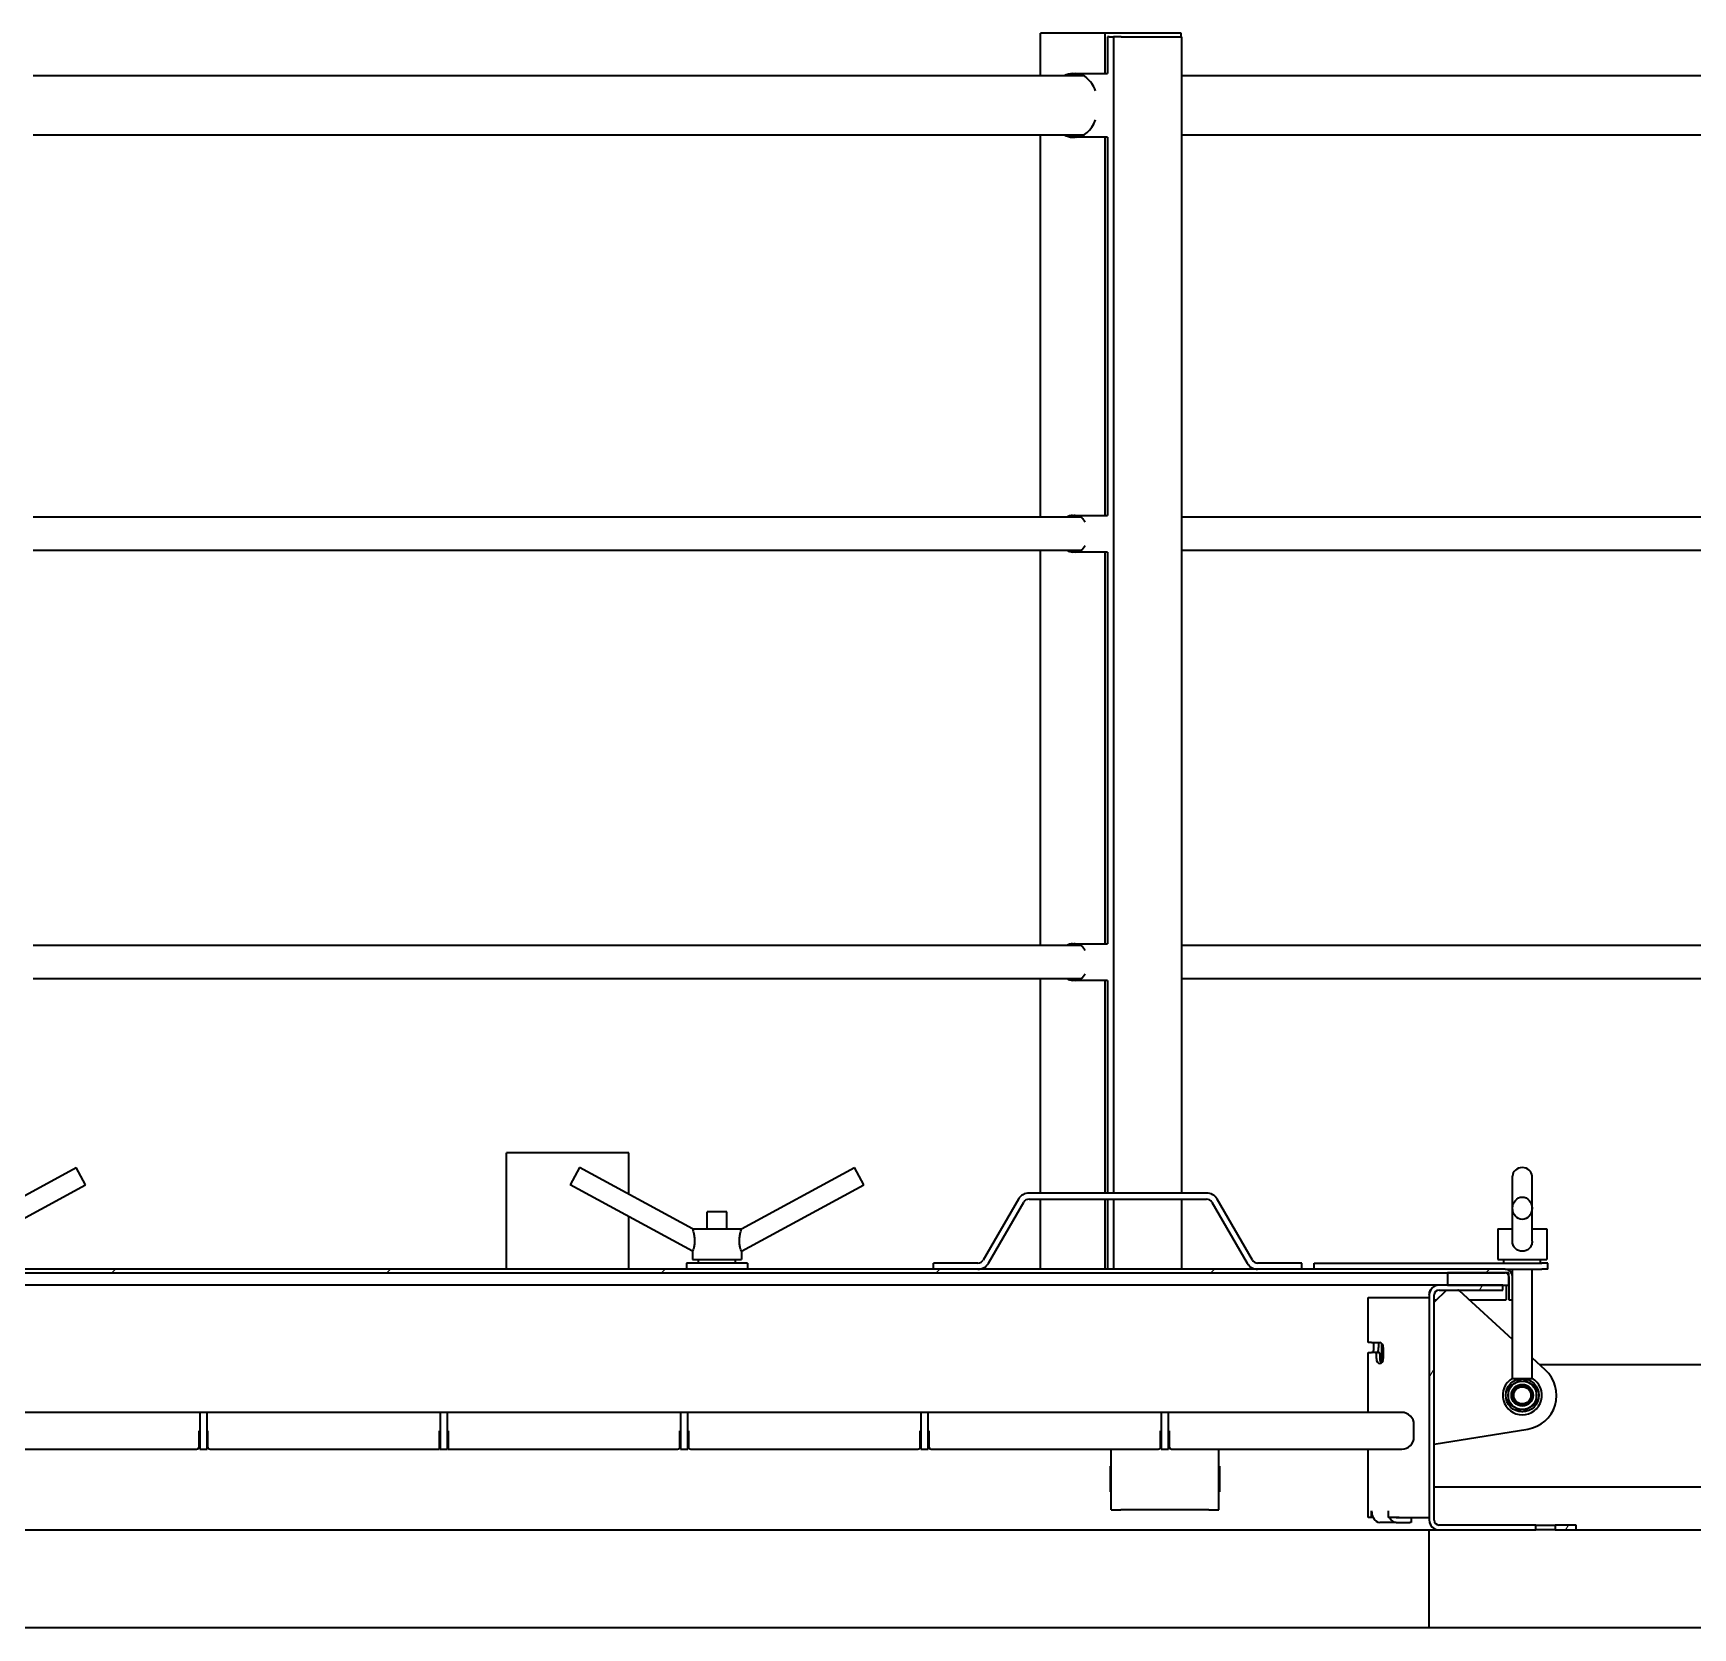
# Model space of a CAD drawing. Header units: millimetres. Extents: x 0 to 42050, y 0 to 29700.
# Drawn here: x 17653 to 19009, y 26632 to 27935 of the extents above; entities that cross this region are included whole.
import ezdxf

# ---------------------------------------------------------------- set-up
doc = ezdxf.new("R2010")
doc.units = ezdxf.units.MM
doc.header["$LTSCALE"] = 50
doc.layers.add('Hatch', color=7, linetype='Continuous', lineweight=18)
doc.layers.add('Visible', color=7, linetype='Continuous', lineweight=35)
pattern_1 = [(45, (0, 0), (-112.2532, 112.2532), [])]
pattern_2 = [(135.0002, (0, 0), (-112.2528, -112.2536), [])]
pattern_3 = [(60, (0, 0), (-137.4815, 79.37505), [])]

msp = doc.modelspace()

# ---------------------------------------------------------------- hatches: boundary and pattern name
at = {"layer": 'Hatch'}
h = msp.add_hatch(dxfattribs=at)
h.set_pattern_fill('ANSI31', color=256, scale=1270, angle=105.00025, style=0)
h.set_pattern_definition([(150.00025, (0, 0), (-79.3744, -137.4819), [])])
edge = h.paths.add_edge_path()
edge.add_ellipse((18869.95, 26975.17), major_axis=(0, 9.1), ratio=0.8790755, start_angle=0, end_angle=360)
h = msp.add_hatch(dxfattribs=at)
h.set_pattern_fill('ANSI31', color=256, scale=1270, style=0)
h.set_pattern_definition(pattern_1)
edge = h.paths.add_edge_path()
edge.add_line((16928.95, 26900.33), (16928.95, 26912.33))
edge.add_line((16928.95, 26912.33), (16928.95, 26919.33))
edge.add_ellipse((16931.95, 26919.33), major_axis=(-3, 0), ratio=1, start_angle=270, end_angle=360, ccw=False)
edge.add_line((16931.95, 26922.33), (16978.95, 26922.33))
edge.add_line((16978.95, 26922.33), (18808.95, 26922.33))
edge.add_line((18808.95, 26922.33), (18855.95, 26922.33))
edge.add_ellipse((18855.95, 26919.33), major_axis=(3, 0), ratio=1, start_angle=0, end_angle=90, ccw=False)
edge.add_line((18858.95, 26919.33), (18858.95, 26912.33))
edge.add_line((18858.95, 26912.33), (18858.95, 26900.33))
edge.add_line((18858.95, 26900.33), (18861.95, 26900.33))
edge.add_line((18861.95, 26900.33), (18861.95, 26919.33))
edge.add_ellipse((18855.95, 26919.33), major_axis=(6, 0), ratio=1, start_angle=0, end_angle=90)
edge.add_line((18855.95, 26925.33), (16931.95, 26925.33))
edge.add_ellipse((16931.95, 26919.33), major_axis=(-6, 0), ratio=1, start_angle=270, end_angle=360)
edge.add_line((16925.95, 26919.33), (16925.95, 26900.33))
edge.add_line((16925.95, 26900.33), (16928.95, 26900.33))
h = msp.add_hatch(dxfattribs=at)
h.set_pattern_fill('ANSI31', color=256, scale=1270, angle=90.00021, style=0)
h.set_pattern_definition(pattern_2)
h.paths.add_polyline_path([(18858.95, 26912.33), (18858.95, 26919.33), (18858.95, 26922.33), (18855.95, 26922.33), (18808.95, 26922.33), (18808.95, 26912.33), (18853.95, 26912.33)])
h = msp.add_hatch(dxfattribs=at)
h.set_pattern_fill('ANSI31', color=256, scale=1270, angle=14.99998, style=0)
h.set_pattern_definition(pattern_3)
edge = h.paths.add_edge_path()
edge.add_line((18853.95, 26912.33), (18808.95, 26912.33))
edge.add_line((18808.95, 26912.33), (18801.95, 26912.33))
edge.add_ellipse((18801.95, 26904.33), major_axis=(0, 8), ratio=1, start_angle=0, end_angle=90)
edge.add_line((18793.95, 26904.33), (18793.95, 26720.33))
edge.add_ellipse((18801.95, 26720.33), major_axis=(-8, 0), ratio=1, start_angle=0, end_angle=90)
edge.add_line((18801.95, 26712.33), (18880.95, 26712.33))
edge.add_line((18880.95, 26712.33), (18880.95, 26716.33))
edge.add_line((18880.95, 26716.33), (18801.95, 26716.33))
edge.add_ellipse((18801.95, 26720.33), major_axis=(-4, 0), ratio=1, start_angle=0, end_angle=90, ccw=False)
edge.add_line((18797.95, 26720.33), (18797.95, 26904.33))
edge.add_ellipse((18801.95, 26904.33), major_axis=(-4, 0), ratio=1, start_angle=270, end_angle=360, ccw=False)
edge.add_line((18801.95, 26908.33), (18853.95, 26908.33))
edge.add_line((18853.95, 26908.33), (18853.95, 26912.33))
h = msp.add_hatch(dxfattribs=at)
h.set_pattern_fill('ANSI31', color=256, scale=1270, angle=14.99998, style=0)
h.set_pattern_definition(pattern_3)
h.paths.add_polyline_path([(17795.28, 26778.33), (17795.28, 26808.33), (17789.28, 26808.33), (17789.28, 26778.33)])
h = msp.add_hatch(dxfattribs=at)
h.set_pattern_fill('ANSI31', color=256, scale=1270, angle=90.00021, style=0)
h.set_pattern_definition(pattern_2)
h.paths.add_polyline_path([(17991.75, 26778.33), (17991.75, 26808.33), (17985.75, 26808.33), (17985.75, 26778.33)])
h = msp.add_hatch(dxfattribs=at)
h.set_pattern_fill('ANSI31', color=256, scale=1270, angle=90.00021, style=0)
h.set_pattern_definition(pattern_2)
h.paths.add_polyline_path([(18188.12, 26778.33), (18188.12, 26808.33), (18182.12, 26808.33), (18182.12, 26778.33)])
h = msp.add_hatch(dxfattribs=at)
h.set_pattern_fill('ANSI31', color=256, scale=1270, style=0)
h.set_pattern_definition(pattern_1)
h.paths.add_polyline_path([(18384.55, 26778.33), (18384.55, 26808.33), (18378.55, 26808.33), (18378.55, 26778.33)])
h = msp.add_hatch(dxfattribs=at)
h.set_pattern_fill('ANSI31', color=256, scale=1270, angle=75.00018, style=0)
h.set_pattern_definition([(120.0002, (0, 0), (-137.4813, -79.3754), [])])
h.paths.add_polyline_path([(18580.95, 26778.33), (18580.95, 26808.33), (18574.95, 26808.33), (18574.95, 26778.33)])
h = msp.add_hatch(dxfattribs=at)
h.set_pattern_fill('ANSI31', color=256, scale=1270, angle=14.99998, style=0)
h.set_pattern_definition(pattern_3)
h.paths.add_polyline_path([(18896.95, 26716.33), (18896.95, 26712.33), (18913.95, 26712.33), (18913.95, 26716.33)])

# ---------------------------------------------------------------- linework, layer by layer
at = {"layer": 'Visible', "color": 9, "true_color": 0xc0c0c0}
for p, q in [((18528.82, 27935.33), (18476.31, 27935.33)), ((18476.31, 27900.48), (18476.31, 27935.33)), ((18591.34, 27935.33), (18528.82, 27935.33)), ((18528.82, 27935.33), (18528.82, 27902.33)), ((18591.34, 27932.33), (18591.34, 27935.33)), ((18530.91, 27932.33), (18530.91, 27902.33)), ((18532.3, 27932.33), (18530.91, 27932.33)), ((18532.3, 27932.33), (18535.89, 27932.33)), ((18535.89, 27932.33), (18535.89, 26987.59)), ((18542.15, 27932.33), (18535.89, 27932.33)), ((18542.15, 27932.33), (18585.21, 27932.33)), ((18585.21, 27932.33), (18591.47, 27932.33)), ((18591.47, 27932.33), (18591.47, 26987.59)), ((18511.92, 27900.48), (17653.24, 27900.48)), ((18502.57, 27902.33), (18528.82, 27902.33)), ((18509.61, 27902.33), (18513.95, 27898.84)), ((18528.82, 27902.33), (18530.91, 27902.33)), ((19401.65, 27900.48), (18591.47, 27900.48)), ((17653.24, 27852.18), (18511.53, 27852.18)), ((18476.31, 27539.78), (18476.31, 27852.18)), ((18528.82, 27850.33), (18502.57, 27850.33)), ((18528.82, 27850.33), (18528.82, 27541.33)), ((18530.91, 27850.33), (18528.82, 27850.33)), ((18530.91, 27850.33), (18530.91, 27541.33)), ((18591.47, 27852.18), (19401.65, 27852.18)), ((18509.42, 27539.78), (17653.24, 27539.78)), ((18502.57, 27541.33), (18528.82, 27541.33)), ((18507.49, 27541.33), (18510, 27539.32)), ((18528.82, 27541.33), (18530.91, 27541.33)), ((19401.65, 27539.78), (18591.47, 27539.78)), ((17653.24, 27512.88), (18509.38, 27512.88)), ((18476.31, 27189.78), (18476.31, 27512.88)), ((18528.82, 27511.33), (18502.57, 27511.33)), ((18528.82, 27511.33), (18528.82, 27191.33)), ((18530.91, 27511.33), (18528.82, 27511.33)), ((18530.91, 27511.33), (18530.91, 27191.33)), ((18591.47, 27512.88), (19401.65, 27512.88)), ((18509.42, 27189.78), (17653.24, 27189.78)), ((18502.57, 27191.33), (18528.82, 27191.33)), ((18507.49, 27191.33), (18510, 27189.32)), ((18528.82, 27191.33), (18530.91, 27191.33)), ((19401.65, 27189.78), (18591.47, 27189.78)), ((17653.24, 27162.88), (18509.38, 27162.88)), ((18476.31, 26987.59), (18476.31, 27162.88)), ((18591.47, 27162.88), (19401.65, 27162.88)), ((18528.82, 27161.33), (18502.57, 27161.33)), ((18528.82, 27161.33), (18528.82, 26987.59)), ((18530.91, 27161.33), (18528.82, 27161.33)), ((18530.91, 27161.33), (18530.91, 26987.59)), ((18476.31, 26925.33), (18476.31, 26982.59)), ((18528.82, 26982.59), (18528.82, 26925.33)), ((18530.91, 26982.59), (18530.91, 26925.33)), ((18535.89, 26982.59), (18535.89, 26925.33)), ((18591.47, 26982.59), (18591.47, 26925.33)), ((19401.65, 26847.33), (18884.14, 26847.33)), ((18622.45, 26747.33), (18621.95, 26747.33)), ((19401.65, 26747.33), (18797.95, 26747.33)), ((17288.95, 26712.33), (18793.95, 26712.33)), ((18793.95, 26712.33), (18801.95, 26712.33)), ((18793.95, 26632.33), (18793.95, 26712.33)), ((18913.95, 26712.33), (19401.65, 26712.33)), ((18793.95, 26632.33), (17288.95, 26632.33)), ((19401.65, 26632.33), (18793.95, 26632.33))]:
    msp.add_line(p, q, dxfattribs=at)
at = {"layer": 'Visible'}
for p, q in [((18039.95, 26925.33), (18039.95, 27020.33)), ((18139.95, 27020.33), (18039.95, 27020.33)), ((18139.95, 26986.44), (18139.95, 27020.33)), ((17595.95, 26958.24), (17688.32, 27008.33)), ((17695.95, 26994.26), (17688.32, 27008.33)), ((18099.58, 27008.33), (18091.95, 26994.26)), ((18191.95, 26958.24), (18099.58, 27008.33)), ((18231.95, 26958.24), (18324.32, 27008.33)), ((18331.95, 26994.26), (18324.32, 27008.33)), ((18861.95, 26975.17), (18861.95, 27001.3)), ((18877.95, 26975.17), (18877.95, 27001.3)), ((17595.95, 26940.04), (17695.95, 26994.26)), ((18191.95, 26940.04), (18091.95, 26994.26)), ((18231.95, 26940.04), (18331.95, 26994.26)), ((18612, 26987.59), (18466.9, 26987.59)), ((18219.95, 26972.33), (18203.95, 26972.33)), ((18203.95, 26958.33), (18203.95, 26972.33)), ((18219.95, 26958.33), (18219.95, 26972.33)), ((18458.24, 26982.59), (18429.51, 26932.83)), ((18433.84, 26930.33), (18462.57, 26980.09)), ((18466.9, 26982.59), (18612, 26982.59)), ((18616.33, 26980.09), (18645.06, 26930.33)), ((18649.39, 26932.83), (18620.66, 26982.59)), ((18861.95, 26948.23), (18861.95, 26975.17)), ((18877.95, 26948.23), (18877.95, 26975.17)), ((18139.95, 26925.33), (18139.95, 26968.23)), ((18191.95, 26958.33), (18231.95, 26958.33)), ((18191.95, 26958.33), (18191.95, 26958.24)), ((18231.95, 26958.33), (18231.95, 26958.24)), ((18849.95, 26958.33), (18861.95, 26958.33)), ((18849.95, 26958.33), (18849.95, 26933.33)), ((18877.95, 26958.33), (18889.95, 26958.33)), ((18889.95, 26958.33), (18889.95, 26933.33)), ((18191.95, 26940.04), (18191.95, 26933.33)), ((18191.95, 26933.33), (18231.95, 26933.33)), ((18196.95, 26930.33), (18196.95, 26933.33)), ((18226.95, 26930.33), (18226.95, 26933.33)), ((18231.95, 26940.04), (18231.95, 26933.33)), ((18849.95, 26933.33), (18889.95, 26933.33)), ((18854.95, 26930.33), (18854.95, 26933.33)), ((18884.95, 26930.33), (18884.95, 26933.33)), ((18855.95, 26925.33), (16931.95, 26925.33)), ((16931.95, 26922.33), (18855.95, 26922.33)), ((18236.95, 26930.33), (18186.95, 26930.33)), ((18186.95, 26930.33), (18186.95, 26925.33)), ((18236.95, 26930.33), (18236.95, 26925.33)), ((18425.18, 26930.33), (18388.95, 26930.33)), ((18388.95, 26925.33), (18388.95, 26930.33)), ((18689.95, 26930.33), (18653.72, 26930.33)), ((18689.95, 26925.33), (18689.95, 26930.33)), ((18699.95, 26925.33), (18699.95, 26930.33)), ((18699.95, 26930.33), (18885.95, 26930.33)), ((18858.95, 26922.33), (18808.95, 26922.33)), ((18808.95, 26922.33), (18808.95, 26912.33)), ((18855.95, 26925.33), (18885.95, 26925.33)), ((18858.95, 26912.33), (18858.95, 26922.33)), ((18858.95, 26919.33), (18858.95, 26900.33)), ((18861.95, 26919.33), (18861.95, 26925.33)), ((18861.95, 26900.33), (18861.95, 26919.33)), ((18877.95, 26836.18), (18877.95, 26925.33)), ((18890.95, 26930.33), (18885.95, 26930.33)), ((18890.95, 26925.33), (18885.95, 26925.33)), ((18890.95, 26925.33), (18890.95, 26930.33)), ((18801.95, 26912.33), (16985.95, 26912.33)), ((18793.95, 26904.33), (18793.95, 26720.33)), ((18807.95, 26908.33), (18797.95, 26898.33)), ((18797.95, 26720.33), (18797.95, 26904.33)), ((18853.95, 26912.33), (18801.95, 26912.33)), ((18801.95, 26908.33), (18853.95, 26908.33)), ((18808.95, 26912.33), (18858.95, 26912.33)), ((18861.95, 26867.78), (18818.52, 26907.8)), ((18853.95, 26908.33), (18853.95, 26912.33)), ((18856.83, 26912.33), (18856.83, 26900.33)), ((18744.05, 26902.33), (18746.83, 26902.33)), ((18744.05, 26865.33), (18744.05, 26902.33)), ((18746.83, 26902.33), (18760.3, 26902.33)), ((18760.3, 26902.33), (18769.48, 26902.33)), ((18769.48, 26902.33), (18793.95, 26902.33)), ((18797.95, 26900.33), (18799.95, 26900.33)), ((18826.63, 26900.33), (18856.83, 26900.33)), ((18858.95, 26900.33), (18861.95, 26900.33)), ((18861.95, 26836.18), (18861.95, 26900.33)), ((18746.83, 26865.33), (18744.05, 26865.33)), ((18746.83, 26865.33), (18753.56, 26865.33)), ((18748.68, 26861.33), (18748.68, 26865.33)), ((18752.55, 26865.33), (18752.55, 26861.33)), ((18755.07, 26848.94), (18755.07, 26864.72)), ((18744.05, 26857.33), (18746.83, 26857.33)), ((18744.05, 26808.33), (18744.05, 26857.33)), ((18750.03, 26857.33), (18746.83, 26857.33)), ((18752.86, 26857.33), (18750.03, 26857.33)), ((18750.74, 26852.33), (18750.74, 26856.33)), ((18753.56, 26856.33), (18753.56, 26852.33)), ((18756.39, 26861.33), (18756.39, 26852.33)), ((18888.92, 26842.92), (18877.95, 26853.03)), ((18861.95, 26836.18), (18877.95, 26836.18)), ((17789.28, 26808.33), (17598.95, 26808.33)), ((17795.28, 26808.33), (17789.28, 26808.33)), ((17789.28, 26808.33), (17789.28, 26778.33)), ((17795.28, 26778.33), (17795.28, 26808.33)), ((17985.75, 26808.33), (17795.28, 26808.33)), ((17991.75, 26808.33), (17985.75, 26808.33)), ((17985.75, 26808.33), (17985.75, 26778.33)), ((18182.12, 26808.33), (17991.75, 26808.33)), ((17991.75, 26778.33), (17991.75, 26808.33)), ((18188.12, 26808.33), (18182.12, 26808.33)), ((18182.12, 26808.33), (18182.12, 26778.33)), ((18188.12, 26778.33), (18188.12, 26808.33)), ((18378.55, 26808.33), (18188.12, 26808.33)), ((18384.55, 26808.33), (18378.55, 26808.33)), ((18378.55, 26808.33), (18378.55, 26778.33)), ((18574.95, 26808.33), (18384.55, 26808.33)), ((18384.55, 26778.33), (18384.55, 26808.33)), ((18580.95, 26808.33), (18574.95, 26808.33)), ((18574.95, 26808.33), (18574.95, 26778.33)), ((18580.95, 26778.33), (18580.95, 26808.33)), ((18771.45, 26808.33), (18580.95, 26808.33)), ((18781.45, 26788.33), (18781.45, 26798.33)), ((17788.78, 26780.33), (17788.78, 26793.33)), ((17788.78, 26793.33), (17789.28, 26793.33)), ((17795.28, 26793.33), (17795.78, 26793.33)), ((17795.78, 26793.33), (17795.78, 26780.33)), ((17985.25, 26793.33), (17985.75, 26793.33)), ((17985.25, 26778.33), (17985.25, 26793.33)), ((17991.75, 26793.33), (17992.25, 26793.33)), ((17992.25, 26793.33), (17992.25, 26778.33)), ((18181.62, 26780.33), (18181.62, 26793.33)), ((18181.62, 26793.33), (18182.12, 26793.33)), ((18188.12, 26793.33), (18188.62, 26793.33)), ((18188.62, 26793.33), (18188.62, 26780.33)), ((18378.05, 26780.33), (18378.05, 26793.33)), ((18378.05, 26793.33), (18378.55, 26793.33)), ((18384.55, 26793.33), (18385.05, 26793.33)), ((18385.05, 26793.33), (18385.05, 26780.33)), ((18574.45, 26780.33), (18574.45, 26793.33)), ((18574.45, 26793.33), (18574.95, 26793.33)), ((18580.95, 26793.33), (18581.45, 26793.33)), ((18581.45, 26793.33), (18581.45, 26780.33)), ((18797.95, 26782.33), (18874.42, 26794.69)), ((17599.45, 26778.33), (17786.78, 26778.33)), ((17789.28, 26778.33), (17795.28, 26778.33)), ((17797.78, 26778.33), (17985.25, 26778.33)), ((17985.75, 26778.33), (17991.75, 26778.33)), ((17992.25, 26778.33), (18179.62, 26778.33)), ((18182.12, 26778.33), (18188.12, 26778.33)), ((18190.62, 26778.33), (18376.05, 26778.33)), ((18378.55, 26778.33), (18384.55, 26778.33)), ((18387.05, 26778.33), (18572.45, 26778.33)), ((18533.95, 26728.83), (18533.95, 26778.33)), ((18574.95, 26778.83), (18573.77, 26778.83)), ((18574.95, 26778.33), (18580.95, 26778.33)), ((18582.13, 26778.83), (18580.95, 26778.83)), ((18583.45, 26778.33), (18771.45, 26778.33)), ((18621.95, 26728.83), (18621.95, 26778.33)), ((18744.05, 26722.33), (18744.05, 26778.33)), ((18533.45, 26764.33), (18533.95, 26764.33)), ((18533.45, 26743.33), (18533.45, 26764.33)), ((18621.95, 26764.33), (18622.45, 26764.33)), ((18622.45, 26764.33), (18622.45, 26743.33)), ((18533.95, 26743.33), (18533.45, 26743.33)), ((18622.45, 26743.33), (18621.95, 26743.33)), ((18533.95, 26728.83), (18541.95, 26728.83)), ((18613.95, 26728.83), (18541.95, 26728.83)), ((18613.95, 26728.83), (18621.95, 26728.83)), ((18746.83, 26722.33), (18746.83, 26727.83)), ((18760.3, 26727.83), (18760.3, 26722.33)), ((18746.83, 26722.33), (18744.05, 26722.33)), ((18748.07, 26722.33), (18746.83, 26722.33)), ((18767.02, 26718.33), (18753.55, 26718.33)), ((18769.48, 26722.33), (18760.3, 26722.33)), ((18767.02, 26722.33), (18777.98, 26722.33)), ((18767.02, 26718.33), (18777.98, 26718.33)), ((18769.48, 26722.33), (18793.95, 26722.33)), ((18777.98, 26722.33), (18779.15, 26722.33)), ((18779.15, 26718.33), (18777.98, 26718.33)), ((18779.15, 26722.33), (18779.15, 26718.33)), ((18880.95, 26716.33), (18801.95, 26716.33)), ((18880.95, 26712.33), (18880.95, 26716.33)), ((18880.95, 26716.33), (18896.95, 26716.33)), ((18896.95, 26716.33), (18896.95, 26712.33)), ((18913.95, 26716.33), (18896.95, 26716.33)), ((18913.95, 26712.33), (18913.95, 26716.33)), ((18801.95, 26712.33), (18880.95, 26712.33)), ((18896.95, 26712.33), (18880.95, 26712.33)), ((18896.95, 26712.33), (18913.95, 26712.33))]:
    msp.add_line(p, q, dxfattribs=at)
for radius in [13.56, 11.58, 8.9, 8, 7]:
    msp.add_circle((18869.95, 26822.33), radius, dxfattribs=at)
for centre, radius, start, end in [((18466.9, 26977.59), 10, 90, 150), ((18612, 26977.59), 10, 30, 90), ((18466.9, 26977.59), 5, 90, 150), ((18612, 26977.59), 5, 30, 90), ((18425.18, 26935.33), 5, 270, 330), ((18653.72, 26935.33), 5, 210, 270), ((18425.18, 26935.33), 10, 270, 330), ((18653.72, 26935.33), 10, 210, 270), ((18855.95, 26919.33), 6, 0, 90), ((18855.95, 26919.33), 3, 0, 90), ((18801.95, 26904.33), 8, 90, 180), ((18801.95, 26904.33), 4, 90, 180), ((18817.17, 26906.33), 2, 47.33659, 90), ((18869.95, 26822.33), 28, 279.18077, 47.33659), ((18869.95, 26822.33), 16, 120, 60), ((18771.45, 26798.33), 10, 0, 90), ((18771.45, 26788.33), 10, 270, 0), ((17786.78, 26780.33), 2, 270, 0), ((17797.78, 26780.33), 2, 180, 270), ((18179.62, 26780.33), 2, 270, 0), ((18190.62, 26780.33), 2, 180, 270), ((18376.05, 26780.33), 2, 270, 0), ((18387.05, 26780.33), 2, 180, 270), ((18572.45, 26780.33), 2, 270, 0), ((18583.45, 26780.33), 2, 180, 270), ((18801.95, 26720.33), 8, 180, 270), ((18801.95, 26720.33), 4, 180, 270)]:
    msp.add_arc(centre, radius, start, end, dxfattribs=at)
at = {"layer": 'Visible', "color": 9, "true_color": 0xc0c0c0}
for centre, major_axis, start_param, end_param in [((18502.57, 27876.33), (0, 26), 0, 0.3795103), ((18504.65, 27876.33), (0, 26), 0, 0.3795103), ((18504.6, 27876.33), (0, -26), 2.0436914, 2.6179939), ((18504.6, 27876.33), (0, -26), 0.0013209, 1.0979012), ((18502.57, 27876.33), (0, -26), 5.903675, 6.2831853), ((18504.65, 27876.33), (0, -26), 5.903675, 6.2831853), ((18506.69, 27876.33), (0, -26), 5.903675, 6.2274455), ((18502.57, 27526.33), (0, 15), 0, 0.4586146), ((18504.65, 27526.33), (0, 15), 0, 0.4586146), ((18504.6, 27526.33), (0, -15), 2.2624317, 2.6179939), ((18504.6, 27526.33), (0, -15), 0.0022896, 0.879161), ((18502.57, 27526.33), (0, -15), 5.8245707, 6.2831853), ((18504.65, 27526.33), (0, -15), 5.8245707, 6.2831853), ((18506.69, 27526.33), (0, -15), 5.8245707, 6.186469), ((18502.57, 27176.33), (0, 15), 0, 0.4586146), ((18504.65, 27176.33), (0, 15), 0, 0.4586146), ((18504.6, 27176.33), (0, -15), 2.2624317, 2.6179939), ((18502.57, 27176.33), (0, -15), 5.8245707, 6.2831853), ((18504.65, 27176.33), (0, -15), 5.8245707, 6.2831853), ((18506.69, 27176.33), (0, -15), 5.8245707, 6.186469), ((18504.6, 27176.33), (0, -15), 0.0022896, 0.879161)]:
    msp.add_ellipse(centre, major_axis=major_axis, ratio=0.7193517, start_param=start_param, end_param=end_param, dxfattribs=at)
at = {"layer": 'Visible'}
for centre, major_axis, ratio, start_param, end_param in [((18869.95, 27001.3), (-8, 0), 0.8790755, 3.1415927, 6.2831853), ((18753.56, 26861.33), (0, 4), 0.7071068, 4.712389, 6.2831853), ((18747.65, 26861.33), (0, -4), 0.258819, 0, 1.5707963), ((18750.03, 26856.33), (0, 1), 0.7071068, 4.712389, 6.2831853), ((18753.56, 26852.33), (0, -4), 0.7071068, 4.712389, 7.8539816), ((18751.51, 26861.33), (0, -4), 0.258819, 0, 1.5707963), ((18752.86, 26856.33), (0, 1), 0.7071068, 4.712389, 6.2831853), ((18756.39, 26852.33), (0, -4), 0.7071068, 4.712389, 5.7595865), ((18753.55, 26727.83), (0, 9.5), 0.7071068, 1.5707963, 2.1882317), ((18753.55, 26727.83), (0, -9.5), 0.7071068, 5.3298243, 6.2831853), ((18767.02, 26727.83), (0, -9.5), 0.7071068, 5.3298243, 6.2831853), ((18767.02, 26727.83), (0, -5.5), 0.7071068, 6.2809499, 6.2831853)]:
    msp.add_ellipse(centre, major_axis=major_axis, ratio=ratio, start_param=start_param, end_param=end_param, dxfattribs=at)
msp.add_ellipse((18869.95, 26975.17), major_axis=(0, 9.1), ratio=0.8790755, dxfattribs=at)
for points, knots in [([(18191.95, 26958.24), (18191.95, 26958.24), (18191.97, 26958.16), (18192.06, 26957.86), (18192.12, 26957.64), (18192.36, 26956.79), (18192.57, 26955.98), (18192.98, 26954.2), (18193.2, 26953.08), (18193.52, 26950.69), (18193.62, 26949.42), (18193.62, 26947.16), (18193.54, 26946.01), (18193.21, 26943.91), (18192.98, 26942.96), (18192.55, 26941.55), (18192.33, 26940.98), (18192.03, 26940.22), (18191.95, 26940.04), (18191.95, 26940.04)], [1.3676178, 1.3676178, 1.3676178, 1.3676178, 1.5312304, 1.5312304, 1.6948429, 1.6948429, 2.0220679, 2.0220679, 2.3786518, 2.3786518, 2.7352357, 2.7352357, 3.0571869, 3.0571869, 3.3791381, 3.3791381, 3.6795715, 3.6795715, 3.9800049, 3.9800049, 3.9800049, 3.9800049]), ([(18230.28, 26948.23), (18230.28, 26949.42), (18230.38, 26950.69), (18230.7, 26953.08), (18230.92, 26954.2), (18231.33, 26955.98), (18231.54, 26956.79), (18231.77, 26957.64), (18231.84, 26957.86), (18231.93, 26958.16), (18231.95, 26958.24), (18231.95, 26958.24)], [0, 0, 0, 0, 0.3565839, 0.3565839, 0.7131678, 0.7131678, 1.0403928, 1.0403928, 1.2040053, 1.2040053, 1.3676178, 1.3676178, 1.3676178, 1.3676178]), ([(18231.95, 26940.04), (18231.95, 26940.04), (18231.87, 26940.22), (18231.56, 26940.98), (18231.35, 26941.55), (18230.92, 26942.96), (18230.68, 26943.91), (18230.36, 26946.01), (18230.28, 26947.16), (18230.28, 26948.23)], [3.9800049, 3.9800049, 3.9800049, 3.9800049, 4.2804383, 4.2804383, 4.5808717, 4.5808717, 4.9028228, 4.9028228, 5.224774, 5.224774, 5.224774, 5.224774]), ([(18877.95, 26948.23), (18877.95, 26947.16), (18877.77, 26946.01), (18876.96, 26943.91), (18876.33, 26942.96), (18874.87, 26941.55), (18873.98, 26940.98), (18872.02, 26940.22), (18870.95, 26940.04), (18868.95, 26940.04), (18867.88, 26940.22), (18865.92, 26940.98), (18865.02, 26941.55), (18863.56, 26942.96), (18862.93, 26943.91), (18862.13, 26946.01), (18861.95, 26947.16), (18861.95, 26948.23)], [2.7352357, 2.7352357, 2.7352357, 2.7352357, 3.0571869, 3.0571869, 3.3791381, 3.3791381, 3.6795715, 3.6795715, 3.9800049, 3.9800049, 4.2804383, 4.2804383, 4.5808717, 4.5808717, 4.9028228, 4.9028228, 5.224774, 5.224774, 5.224774, 5.224774]), ([(18793.95, 26904.33), (18793.95, 26906.07), (18794.35, 26907.46), (18795.13, 26908.75), (18795.28, 26908.96), (18795.85, 26909.68), (18796.33, 26910.11), (18796.84, 26910.48)], [0, 0, 0, 0, 0.27672696, 0.27672696, 0.33663418, 0.33663418, 0.49173782, 0.49173782, 0.49173782, 0.49173782]), ([(18793.95, 26720.33), (18793.95, 26718.59), (18794.35, 26717.2), (18795.13, 26715.91), (18795.28, 26715.7), (18795.85, 26714.98), (18796.33, 26714.54), (18796.84, 26714.17)], [0, 0, 0, 0, 0.27672696, 0.27672696, 0.33663418, 0.33663418, 0.49173782, 0.49173782, 0.49173782, 0.49173782])]:
    msp.add_open_spline(points, degree=3, knots=knots, dxfattribs=at)
for points in [[(18864.16, 26832.36), (18861.47, 26830.81), (18858.37, 26829.02)], [(18858.37, 26829.02), (18858.37, 26825.43), (18858.37, 26822.33)], [(18869.95, 26835.7), (18866.85, 26833.91), (18864.16, 26832.36)], [(18875.74, 26832.36), (18873.05, 26833.91), (18869.95, 26835.7)], [(18881.53, 26829.02), (18878.43, 26830.81), (18875.74, 26832.36)], [(18881.53, 26822.33), (18881.53, 26825.43), (18881.53, 26829.02)], [(18858.37, 26822.33), (18858.37, 26819.22), (18858.37, 26815.64)], [(18858.37, 26815.64), (18861.47, 26813.85), (18864.16, 26812.3)], [(18864.16, 26812.3), (18866.85, 26810.74), (18869.95, 26808.95)], [(18869.95, 26808.95), (18873.05, 26810.74), (18875.74, 26812.3)], [(18875.74, 26812.3), (18878.43, 26813.85), (18881.53, 26815.64)], [(18881.53, 26815.64), (18881.53, 26819.22), (18881.53, 26822.33)]]:
    msp.add_rational_spline(points, [1, 1.0379548493, 1], degree=2, dxfattribs=at)

doc.saveas('drawing.dxf')
